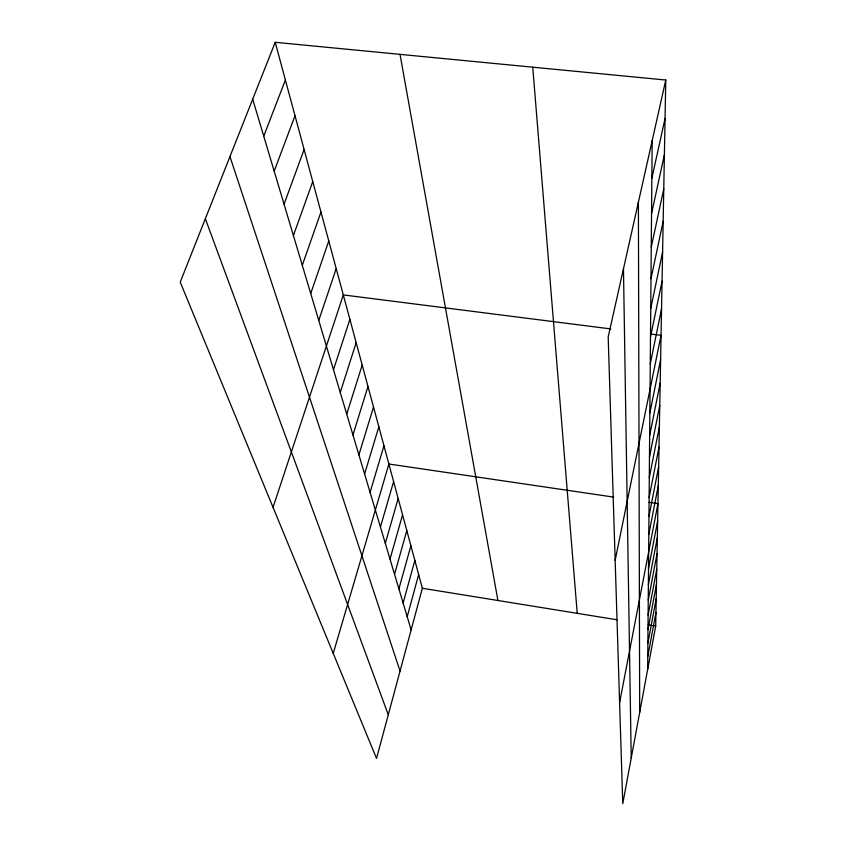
<?xml version="1.0" encoding="UTF-8"?>
<svg xmlns="http://www.w3.org/2000/svg" width="846" height="846" viewBox="0 0 846 846"><rect width="100%" height="100%" fill="white"/><g stroke="black" fill="none" stroke-linecap="round" stroke-linejoin="round"><path stroke-width="1.27" d="M647.655 669.45L652.171 140.732M665.77 80.032L608.189 336.962L622.762 803.7L655.703 626.051L665.77 80.032L275.225 42.3L180.23 282.13L376.523 758.428L422.355 588.266L275.225 42.3M647.772 656.559L655.957 612.61M648.004 629.382L656.475 584.269M647.877 643.214L656.21 598.693M648.248 600.152L657.035 553.823M648.121 615.042L656.75 569.326M648.522 568.607L657.638 521.009M648.385 584.681L657.331 537.728M619.6 702.592L657.966 503.634L649.072 502.334M648.967 516.346L658.643 466.749M648.808 534.482L658.294 485.562M649.125 497.437L659.002 447.143M649.294 477.704L659.383 426.691M649.474 457.083L659.774 405.35M649.844 412.964L660.62 359.73M649.654 435.531L660.187 383.048M615.158 560.306L661.064 335.312L650.733 334.001M650.267 363.738L661.551 308.927M650.5 336.835L662.069 281.21M650.743 308.504L662.598 252.045M650.997 278.62L663.169 221.324M651.261 247.053L663.772 188.912M651.547 213.668L664.396 154.67M651.854 178.284L665.062 118.429M407.212 616.702L418.664 574.571M403.13 603.05L414.847 560.401M398.91 588.922L410.892 545.733M394.543 574.275L406.799 530.548M390.006 559.1L402.569 514.823M385.311 543.354L398.17 498.506M380.425 527.005L393.612 481.586M333.239 653.398L388.874 464.01L613.625 497.11M370.083 492.361L383.957 445.757M364.605 473.993L378.839 426.775M358.894 454.873L373.52 407.032M352.941 434.939L367.978 386.463M346.733 414.149L362.194 365.028M340.251 392.438L356.177 342.662M333.483 369.755L349.884 319.323M273.047 507.336L343.307 294.916L610.801 328.925M318.752 320.423L336.211 268.605M310.725 293.53L328.777 240.994M302.286 265.274L320.962 212.018M293.403 235.537L312.756 181.552M284.055 204.193L304.116 149.488M274.178 171.125L295 115.691M263.741 136.174L285.388 80.01M422.355 588.266L616.924 619.769M648.184 624.834L655.703 626.051M205.345 218.712L388.282 714.775M229.953 156.595L400.052 671.09M252.7 99.183L411.145 629.889M400.021 54.356L497.913 600.501M532.747 67.172L577.236 613.339M623.47 268.774L631.222 758.069M638.402 202.141L639.682 712.438"/></g></svg>
